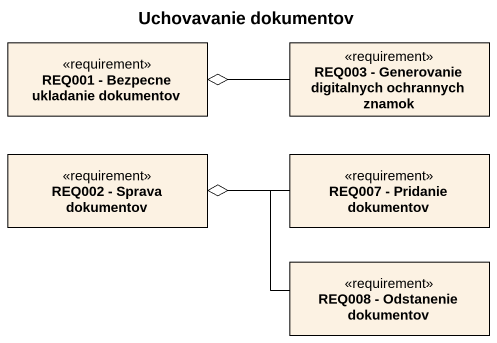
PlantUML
@startuml
title Uchovavanie dokumentov
hide circle
hide empty members
class "REQ001 - Bezpecne ukladanie dokumentov" as REQ001_Bezpecne_ukladanie <<requirement>>
class "REQ003 - Generovanie digitalnych ochrannych znamok" as REQ003_Generovanie <<requirement>>
class "REQ002 - Sprava dokumentov" as REQ002_Sprava_dokumentov <<requirement>>
class "REQ007 - Pridanie dokumentov" as REQ007_Pridanie_dokumentov <<requirement>>
class "REQ008 - Odstanenie dokumentov" as REQ008_Odstanenie_dokumentov <<requirement>>
REQ003_Generovanie -left-o REQ001_Bezpecne_ukladanie
REQ007_Pridanie_dokumentov -left-o REQ002_Sprava_dokumentov
REQ008_Odstanenie_dokumentov -left-o REQ002_Sprava_dokumentov
@enduml
